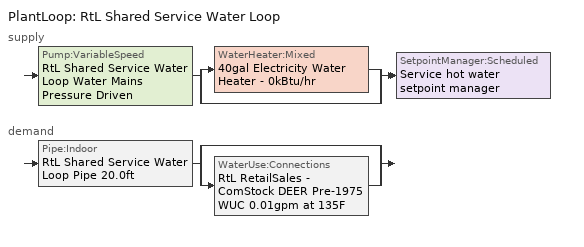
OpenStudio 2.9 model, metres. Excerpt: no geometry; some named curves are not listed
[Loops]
PlantLoop 'RtL Shared Service Water Loop'
 supply: Pump:VariableSpeed 'RtL Shared Service Water Loop Water Mains Pressure Driven' > split
  | WaterHeater:Mixed '40gal Electricity Water Heater - 0kBtu/hr'
  | bypass
  join > SetpointManager:Scheduled 'Service hot water setpoint manager'
 demand: Pipe:Indoor 'RtL Shared Service Water Loop Pipe 20.0ft' > split
  | bypass
  | WaterUse:Connections 'RtL RetailSales - ComStock DEER Pre-1975 WUC 0.01gpm at 135F'
[Construction]
Uninsulated copper pipe 0.75in type L: Copper pipe 0.75in type L
[Material]
Copper pipe 0.75in type L: Roughness=Smooth; Thickness {m}=0.001143; Conductivity {W/m-K}=386; Density {kg/m3}=8906.27; Specific Heat {J/kg-K}=385.1856; Thermal Absorptance=0.9; Solar Absorptance=0.7; Visible Absorptance=0.7
[WaterUse:Connections]
RtL RetailSales - ComStock DEER Pre-1975 WUC 0.01gpm at 135F: Water Use Equipment Name 1=RtL RetailSales - ComStock DEER Pre-1975 Service Water Use 0.01gpm at 135F
[WaterUse:Equipment:Definition]
RtL RetailSales - ComStock DEER Pre-1975 Service Water Use Def 0.01gpm: Peak Flow Rate {m3/s}=9.09281e-07; Target Temperature Schedule=Mixed Water At Faucet Temp - 135F; Sensible Fraction Schedule=Fraction Sensible - 0.2; Latent Fraction Schedule=Fraction Latent - 0.05
[WaterUse:Equipment]
RtL RetailSales - ComStock DEER Pre-1975 Service Water Use 0.01gpm at 135F: Water Use Equipment Definition=RtL RetailSales - ComStock DEER Pre-1975 Service Water Use Def 0.01gpm; Flow Rate Fraction Schedule=D_RtL_All_DHW_DHW_Yr
[PlantLoop]
RtL Shared Service Water Loop: Glycol Concentration=0; Maximum Loop Temperature {C}=60; Minimum Loop Temperature {C}=10; Plant Loop Volume {m3}=Autocalculate; Load Distribution Scheme=Optimal
[Sizing:Plant]
RtL Shared Service Water Loop: Loop Type=Heating; Design Loop Exit Temperature {C}=60; Loop Design Temperature Difference {deltaC}=5; Sizing Option=NonCoincident; Zone Timesteps in Averaging Window=1; Coincident Sizing Factor Mode=None
[SetpointManager:Scheduled]
Service hot water setpoint manager: Control Variable=Temperature; Schedule=Service Water Loop Temp - 140F; Setpoint Node or NodeList=RtL Shared Service Water Loop Supply Outlet Node
[Pump:VariableSpeed]
RtL Shared Service Water Loop Water Mains Pressure Driven: Rated Pump Head {Pa}=0.001; Motor Efficiency=1; Pump Control Type=Continuous; Skin Loss Radiative Fraction=0.5; Design Power Sizing Method=PowerPerFlowPerPressure; Design Electric Power per Unit Flow Rate {W/(m3/s)}=348701.1; Design Shaft Power per Unit Flow Rate per Unit Head {W-s/m3-Pa}=1.28205; Design Minimum Flow Rate Fraction=0
[WaterHeater:Mixed]
40gal Electricity Water Heater - 0kBtu/hr: Tank Volume {m3}=0.151416; Setpoint Temperature Schedule=Service Water Loop Temp - 140F; Deadband Temperature Difference {deltaC}=2; Maximum Temperature Limit {C}=60; Heater Control Type=Cycle; Heater Maximum Capacity {W}=133.052; Heater Fuel Type=Electricity; Heater Thermal Efficiency=1; Off Cycle Parasitic Fuel Consumption Rate {W}=0; Off Cycle Parasitic Fuel Type=Electricity; Off Cycle Parasitic Heat Fraction to Tank=0.8; On Cycle Parasitic Fuel Consumption Rate {W}=0; On Cycle Parasitic Fuel Type=Electricity; Ambient Temperature Indicator=Schedule; Ambient Temperature Schedule=Water Heater Ambient Temp Schedule - 70.0f; Off Cycle Loss Coefficient to Ambient Temperature {W/K}=1.053; On Cycle Loss Coefficient to Ambient Temperature {W/K}=1.053; Use Side Effectiveness=1; Source Side Effectiveness=1; Use Side Design Flow Rate {m3/s}=autosize; Source Side Design Flow Rate {m3/s}=autosize; Indirect Water Heating Recovery Time {hr}=1.5; Source Side Flow Control Mode=IndirectHeatPrimarySetpoint
[Pipe:Indoor]
RtL Shared Service Water Loop Pipe 20.0ft: Construction=Uninsulated copper pipe 0.75in type L; Environment Type=Schedule; Ambient Temperature Schedule=RtL Shared Service Water Loop Piping Air Temp - 70F; Ambient Air Velocity Schedule=RtL Shared Service Water Loop Piping Air Velocity - 0.67mph; Pipe Inside Diameter {m}=0.019939; Pipe Length {m}=6.096
[Coil:Heating:DX:SingleSpeed] Availability Schedule=Always On Discrete; Rated Total Heating Capacity {W}=Autosize; Rated COP {W/W}=3.3; Rated Air Flow Rate {m3/s}=Autosize; Rated Supply Fan Power Per Volume Flow Rate {W/(m3/s)}=773.3; Defrost Strategy=ReverseCycle; Defrost Control=OnDemand; Defrost Time Period Fraction=0.166667; Resistive Defrost Heater Capacity {W}=2000
Name | Total Heating Capacity Function of Temperature Curve | Total Heating Capacity Function of Flow Fraction Curve | Energy Input Ratio Function of Temperature Curve | Energy Input Ratio Function of Flow Fraction Curve | Part Load Fraction Correlation Curve | Defrost Energy Input Ratio Function of Temperature Curve
Zone RtL Kitchen A  - Story Ground PTHP Htg Coil | Zone RtL Kitchen A  - Story Ground PTHP Htg Coil Htg Cap Func of Temp Curve | Zone RtL Kitchen A  - Story Ground PTHP Htg Coil Htg Cap Func of Flow Frac Curve | Zone RtL Kitchen A  - Story Ground PTHP Htg Coil EIR Func of Temp Curve | Zone RtL Kitchen A  - Story Ground PTHP Htg Coil EIR Func of Flow Frac Curve | Zone RtL Kitchen A  - Story Ground PTHP Htg Coil PLR Correlation Curve | Zone RtL Kitchen A  - Story Ground PTHP Htg Coil Defrost EIR Func of Temp Curve
Zone RtL Kitchen B  - Story Ground PTHP Htg Coil | Zone RtL Kitchen B  - Story Ground PTHP Htg Coil Htg Cap Func of Temp Curve | Zone RtL Kitchen B  - Story Ground PTHP Htg Coil Htg Cap Func of Flow Frac Curve | Zone RtL Kitchen B  - Story Ground PTHP Htg Coil EIR Func of Temp Curve | Zone RtL Kitchen B  - Story Ground PTHP Htg Coil EIR Func of Flow Frac Curve | Zone RtL Kitchen B  - Story Ground PTHP Htg Coil PLR Correlation Curve | Zone RtL Kitchen B  - Story Ground PTHP Htg Coil Defrost EIR Func of Temp Curve
Zone RtL Kitchen C  - Story Ground PTHP Htg Coil | Zone RtL Kitchen C  - Story Ground PTHP Htg Coil Htg Cap Func of Temp Curve | Zone RtL Kitchen C  - Story Ground PTHP Htg Coil Htg Cap Func of Flow Frac Curve | Zone RtL Kitchen C  - Story Ground PTHP Htg Coil EIR Func of Temp Curve | Zone RtL Kitchen C  - Story Ground PTHP Htg Coil EIR Func of Flow Frac Curve | Zone RtL Kitchen C  - Story Ground PTHP Htg Coil PLR Correlation Curve | Zone RtL Kitchen C  - Story Ground PTHP Htg Coil Defrost EIR Func of Temp Curve
Zone RtL OfficeGeneral A  - Story Ground PTHP Htg Coil | Zone RtL OfficeGeneral A  - Story Ground PTHP Htg Coil Htg Cap Func of Temp Curve | Zone RtL OfficeGeneral A  - Story Ground PTHP Htg Coil Htg Cap Func of Flow Frac Curve | Zone RtL OfficeGeneral A  - Story Ground PTHP Htg Coil EIR Func of Temp Curve | Zone RtL OfficeGeneral A  - Story Ground PTHP Htg Coil EIR Func of Flow Frac Curve | Zone RtL OfficeGeneral A  - Story Ground PTHP Htg Coil PLR Correlation Curve | Zone RtL OfficeGeneral A  - Story Ground PTHP Htg Coil Defrost EIR Func of Temp Curve
Zone RtL OfficeGeneral B  - Story Ground PTHP Htg Coil | Zone RtL OfficeGeneral B  - Story Ground PTHP Htg Coil Htg Cap Func of Temp Curve | Zone RtL OfficeGeneral B  - Story Ground PTHP Htg Coil Htg Cap Func of Flow Frac Curve | Zone RtL OfficeGeneral B  - Story Ground PTHP Htg Coil EIR Func of Temp Curve | Zone RtL OfficeGeneral B  - Story Ground PTHP Htg Coil EIR Func of Flow Frac Curve | Zone RtL OfficeGeneral B  - Story Ground PTHP Htg Coil PLR Correlation Curve | Zone RtL OfficeGeneral B  - Story Ground PTHP Htg Coil Defrost EIR Func of Temp Curve
Zone RtL OfficeGeneral C  - Story Ground PTHP Htg Coil | Zone RtL OfficeGeneral C  - Story Ground PTHP Htg Coil Htg Cap Func of Temp Curve | Zone RtL OfficeGeneral C  - Story Ground PTHP Htg Coil Htg Cap Func of Flow Frac Curve | Zone RtL OfficeGeneral C  - Story Ground PTHP Htg Coil EIR Func of Temp Curve | Zone RtL OfficeGeneral C  - Story Ground PTHP Htg Coil EIR Func of Flow Frac Curve | Zone RtL OfficeGeneral C  - Story Ground PTHP Htg Coil PLR Correlation Curve | Zone RtL OfficeGeneral C  - Story Ground PTHP Htg Coil Defrost EIR Func of Temp Curve
Zone RtL RetailSales A end_a - Story Ground PTHP Htg Coil | Zone RtL RetailSales A end_a - Story Ground PTHP Htg Coil Htg Cap Func of Temp Curve | Zone RtL RetailSales A end_a - Story Ground PTHP Htg Coil Htg Cap Func of Flow Frac Curve | Zone RtL RetailSales A end_a - Story Ground PTHP Htg Coil EIR Func of Temp Curve | Zone RtL RetailSales A end_a - Story Ground PTHP Htg Coil EIR Func of Flow Frac Curve | Zone RtL RetailSales A end_a - Story Ground PTHP Htg Coil PLR Correlation Curve | Zone RtL RetailSales A end_a - Story Ground PTHP Htg Coil Defrost EIR Func of Temp Curve
Zone RtL RetailSales A end_b - Story Ground PTHP Htg Coil | Zone RtL RetailSales A end_b - Story Ground PTHP Htg Coil Htg Cap Func of Temp Curve | Zone RtL RetailSales A end_b - Story Ground PTHP Htg Coil Htg Cap Func of Flow Frac Curve | Zone RtL RetailSales A end_b - Story Ground PTHP Htg Coil EIR Func of Temp Curve | Zone RtL RetailSales A end_b - Story Ground PTHP Htg Coil EIR Func of Flow Frac Curve | Zone RtL RetailSales A end_b - Story Ground PTHP Htg Coil PLR Correlation Curve | Zone RtL RetailSales A end_b - Story Ground PTHP Htg Coil Defrost EIR Func of Temp Curve
Zone RtL RetailSales B end_a - Story Ground PTHP Htg Coil | Zone RtL RetailSales B end_a - Story Ground PTHP Htg Coil Htg Cap Func of Temp Curve | Zone RtL RetailSales B end_a - Story Ground PTHP Htg Coil Htg Cap Func of Flow Frac Curve | Zone RtL RetailSales B end_a - Story Ground PTHP Htg Coil EIR Func of Temp Curve | Zone RtL RetailSales B end_a - Story Ground PTHP Htg Coil EIR Func of Flow Frac Curve | Zone RtL RetailSales B end_a - Story Ground PTHP Htg Coil PLR Correlation Curve | Zone RtL RetailSales B end_a - Story Ground PTHP Htg Coil Defrost EIR Func of Temp Curve
Zone RtL RetailSales B end_b - Story Ground PTHP Htg Coil | Zone RtL RetailSales B end_b - Story Ground PTHP Htg Coil Htg Cap Func of Temp Curve | Zone RtL RetailSales B end_b - Story Ground PTHP Htg Coil Htg Cap Func of Flow Frac Curve | Zone RtL RetailSales B end_b - Story Ground PTHP Htg Coil EIR Func of Temp Curve | Zone RtL RetailSales B end_b - Story Ground PTHP Htg Coil EIR Func of Flow Frac Curve | Zone RtL RetailSales B end_b - Story Ground PTHP Htg Coil PLR Correlation Curve | Zone RtL RetailSales B end_b - Story Ground PTHP Htg Coil Defrost EIR Func of Temp Curve
Zone RtL RetailSales C end_a - Story Ground PTHP Htg Coil | Zone RtL RetailSales C end_a - Story Ground PTHP Htg Coil Htg Cap Func of Temp Curve | Zone RtL RetailSales C end_a - Story Ground PTHP Htg Coil Htg Cap Func of Flow Frac Curve | Zone RtL RetailSales C end_a - Story Ground PTHP Htg Coil EIR Func of Temp Curve | Zone RtL RetailSales C end_a - Story Ground PTHP Htg Coil EIR Func of Flow Frac Curve | Zone RtL RetailSales C end_a - Story Ground PTHP Htg Coil PLR Correlation Curve | Zone RtL RetailSales C end_a - Story Ground PTHP Htg Coil Defrost EIR Func of Temp Curve
Zone RtL RetailSales C end_b - Story Ground PTHP Htg Coil | Zone RtL RetailSales C end_b - Story Ground PTHP Htg Coil Htg Cap Func of Temp Curve | Zone RtL RetailSales C end_b - Story Ground PTHP Htg Coil Htg Cap Func of Flow Frac Curve | Zone RtL RetailSales C end_b - Story Ground PTHP Htg Coil EIR Func of Temp Curve | Zone RtL RetailSales C end_b - Story Ground PTHP Htg Coil EIR Func of Flow Frac Curve | Zone RtL RetailSales C end_b - Story Ground PTHP Htg Coil PLR Correlation Curve | Zone RtL RetailSales C end_b - Story Ground PTHP Htg Coil Defrost EIR Func of Temp Curve
Zone RtL StockRoom A  - Story Ground PTHP Htg Coil | Zone RtL StockRoom A  - Story Ground PTHP Htg Coil Htg Cap Func of Temp Curve | Zone RtL StockRoom A  - Story Ground PTHP Htg Coil Htg Cap Func of Flow Frac Curve | Zone RtL StockRoom A  - Story Ground PTHP Htg Coil EIR Func of Temp Curve | Zone RtL StockRoom A  - Story Ground PTHP Htg Coil EIR Func of Flow Frac Curve | Zone RtL StockRoom A  - Story Ground PTHP Htg Coil PLR Correlation Curve | Zone RtL StockRoom A  - Story Ground PTHP Htg Coil Defrost EIR Func of Temp Curve
Zone RtL StockRoom B  - Story Ground PTHP Htg Coil | Zone RtL StockRoom B  - Story Ground PTHP Htg Coil Htg Cap Func of Temp Curve | Zone RtL StockRoom B  - Story Ground PTHP Htg Coil Htg Cap Func of Flow Frac Curve | Zone RtL StockRoom B  - Story Ground PTHP Htg Coil EIR Func of Temp Curve | Zone RtL StockRoom B  - Story Ground PTHP Htg Coil EIR Func of Flow Frac Curve | Zone RtL StockRoom B  - Story Ground PTHP Htg Coil PLR Correlation Curve | Zone RtL StockRoom B  - Story Ground PTHP Htg Coil Defrost EIR Func of Temp Curve
Zone RtL StockRoom C  - Story Ground PTHP Htg Coil | Zone RtL StockRoom C  - Story Ground PTHP Htg Coil Htg Cap Func of Temp Curve | Zone RtL StockRoom C  - Story Ground PTHP Htg Coil Htg Cap Func of Flow Frac Curve | Zone RtL StockRoom C  - Story Ground PTHP Htg Coil EIR Func of Temp Curve | Zone RtL StockRoom C  - Story Ground PTHP Htg Coil EIR Func of Flow Frac Curve | Zone RtL StockRoom C  - Story Ground PTHP Htg Coil PLR Correlation Curve | Zone RtL StockRoom C  - Story Ground PTHP Htg Coil Defrost EIR Func of Temp Curve
Zone RtL Work A  - Story Ground PTHP Htg Coil | Zone RtL Work A  - Story Ground PTHP Htg Coil Htg Cap Func of Temp Curve | Zone RtL Work A  - Story Ground PTHP Htg Coil Htg Cap Func of Flow Frac Curve | Zone RtL Work A  - Story Ground PTHP Htg Coil EIR Func of Temp Curve | Zone RtL Work A  - Story Ground PTHP Htg Coil EIR Func of Flow Frac Curve | Zone RtL Work A  - Story Ground PTHP Htg Coil PLR Correlation Curve | Zone RtL Work A  - Story Ground PTHP Htg Coil Defrost EIR Func of Temp Curve
Zone RtL Work B  - Story Ground PTHP Htg Coil | Zone RtL Work B  - Story Ground PTHP Htg Coil Htg Cap Func of Temp Curve | Zone RtL Work B  - Story Ground PTHP Htg Coil Htg Cap Func of Flow Frac Curve | Zone RtL Work B  - Story Ground PTHP Htg Coil EIR Func of Temp Curve | Zone RtL Work B  - Story Ground PTHP Htg Coil EIR Func of Flow Frac Curve | Zone RtL Work B  - Story Ground PTHP Htg Coil PLR Correlation Curve | Zone RtL Work B  - Story Ground PTHP Htg Coil Defrost EIR Func of Temp Curve
Zone RtL Work C  - Story Ground PTHP Htg Coil | Zone RtL Work C  - Story Ground PTHP Htg Coil Htg Cap Func of Temp Curve | Zone RtL Work C  - Story Ground PTHP Htg Coil Htg Cap Func of Flow Frac Curve | Zone RtL Work C  - Story Ground PTHP Htg Coil EIR Func of Temp Curve | Zone RtL Work C  - Story Ground PTHP Htg Coil EIR Func of Flow Frac Curve | Zone RtL Work C  - Story Ground PTHP Htg Coil PLR Correlation Curve | Zone RtL Work C  - Story Ground PTHP Htg Coil Defrost EIR Func of Temp Curve
Zone RtL RetailSales A  - Story Top PTHP Htg Coil | Zone RtL RetailSales A  - Story Top PTHP Htg Coil Htg Cap Func of Temp Curve | Zone RtL RetailSales A  - Story Top PTHP Htg Coil Htg Cap Func of Flow Frac Curve | Zone RtL RetailSales A  - Story Top PTHP Htg Coil EIR Func of Temp Curve | Zone RtL RetailSales A  - Story Top PTHP Htg Coil EIR Func of Flow Frac Curve | Zone RtL RetailSales A  - Story Top PTHP Htg Coil PLR Correlation Curve | Zone RtL RetailSales A  - Story Top PTHP Htg Coil Defrost EIR Func of Temp Curve
Zone RtL RetailSales A end_a - Story Top PTHP Htg Coil | Zone RtL RetailSales A end_a - Story Top PTHP Htg Coil Htg Cap Func of Temp Curve | Zone RtL RetailSales A end_a - Story Top PTHP Htg Coil Htg Cap Func of Flow Frac Curve | Zone RtL RetailSales A end_a - Story Top PTHP Htg Coil EIR Func of Temp Curve | Zone RtL RetailSales A end_a - Story Top PTHP Htg Coil EIR Func of Flow Frac Curve | Zone RtL RetailSales A end_a - Story Top PTHP Htg Coil PLR Correlation Curve | Zone RtL RetailSales A end_a - Story Top PTHP Htg Coil Defrost EIR Func of Temp Curve
Zone RtL RetailSales A end_b - Story Top PTHP Htg Coil | Zone RtL RetailSales A end_b - Story Top PTHP Htg Coil Htg Cap Func of Temp Curve | Zone RtL RetailSales A end_b - Story Top PTHP Htg Coil Htg Cap Func of Flow Frac Curve | Zone RtL RetailSales A end_b - Story Top PTHP Htg Coil EIR Func of Temp Curve | Zone RtL RetailSales A end_b - Story Top PTHP Htg Coil EIR Func of Flow Frac Curve | Zone RtL RetailSales A end_b - Story Top PTHP Htg Coil PLR Correlation Curve | Zone RtL RetailSales A end_b - Story Top PTHP Htg Coil Defrost EIR Func of Temp Curve
Zone RtL RetailSales B  - Story Top PTHP Htg Coil | Zone RtL RetailSales B  - Story Top PTHP Htg Coil Htg Cap Func of Temp Curve | Zone RtL RetailSales B  - Story Top PTHP Htg Coil Htg Cap Func of Flow Frac Curve | Zone RtL RetailSales B  - Story Top PTHP Htg Coil EIR Func of Temp Curve | Zone RtL RetailSales B  - Story Top PTHP Htg Coil EIR Func of Flow Frac Curve | Zone RtL RetailSales B  - Story Top PTHP Htg Coil PLR Correlation Curve | Zone RtL RetailSales B  - Story Top PTHP Htg Coil Defrost EIR Func of Temp Curve
Zone RtL RetailSales B end_a - Story Top PTHP Htg Coil | Zone RtL RetailSales B end_a - Story Top PTHP Htg Coil Htg Cap Func of Temp Curve | Zone RtL RetailSales B end_a - Story Top PTHP Htg Coil Htg Cap Func of Flow Frac Curve | Zone RtL RetailSales B end_a - Story Top PTHP Htg Coil EIR Func of Temp Curve | Zone RtL RetailSales B end_a - Story Top PTHP Htg Coil EIR Func of Flow Frac Curve | Zone RtL RetailSales B end_a - Story Top PTHP Htg Coil PLR Correlation Curve | Zone RtL RetailSales B end_a - Story Top PTHP Htg Coil Defrost EIR Func of Temp Curve
Zone RtL RetailSales B end_b - Story Top PTHP Htg Coil | Zone RtL RetailSales B end_b - Story Top PTHP Htg Coil Htg Cap Func of Temp Curve | Zone RtL RetailSales B end_b - Story Top PTHP Htg Coil Htg Cap Func of Flow Frac Curve | Zone RtL RetailSales B end_b - Story Top PTHP Htg Coil EIR Func of Temp Curve | Zone RtL RetailSales B end_b - Story Top PTHP Htg Coil EIR Func of Flow Frac Curve | Zone RtL RetailSales B end_b - Story Top PTHP Htg Coil PLR Correlation Curve | Zone RtL RetailSales B end_b - Story Top PTHP Htg Coil Defrost EIR Func of Temp Curve
Zone RtL RetailSales C  - Story Top PTHP Htg Coil | Zone RtL RetailSales C  - Story Top PTHP Htg Coil Htg Cap Func of Temp Curve | Zone RtL RetailSales C  - Story Top PTHP Htg Coil Htg Cap Func of Flow Frac Curve | Zone RtL RetailSales C  - Story Top PTHP Htg Coil EIR Func of Temp Curve | Zone RtL RetailSales C  - Story Top PTHP Htg Coil EIR Func of Flow Frac Curve | Zone RtL RetailSales C  - Story Top PTHP Htg Coil PLR Correlation Curve | Zone RtL RetailSales C  - Story Top PTHP Htg Coil Defrost EIR Func of Temp Curve
Zone RtL RetailSales C end_a - Story Top PTHP Htg Coil | Zone RtL RetailSales C end_a - Story Top PTHP Htg Coil Htg Cap Func of Temp Curve | Zone RtL RetailSales C end_a - Story Top PTHP Htg Coil Htg Cap Func of Flow Frac Curve | Zone RtL RetailSales C end_a - Story Top PTHP Htg Coil EIR Func of Temp Curve | Zone RtL RetailSales C end_a - Story Top PTHP Htg Coil EIR Func of Flow Frac Curve | Zone RtL RetailSales C end_a - Story Top PTHP Htg Coil PLR Correlation Curve | Zone RtL RetailSales C end_a - Story Top PTHP Htg Coil Defrost EIR Func of Temp Curve
Zone RtL RetailSales C end_b - Story Top PTHP Htg Coil | Zone RtL RetailSales C end_b - Story Top PTHP Htg Coil Htg Cap Func of Temp Curve | Zone RtL RetailSales C end_b - Story Top PTHP Htg Coil Htg Cap Func of Flow Frac Curve | Zone RtL RetailSales C end_b - Story Top PTHP Htg Coil EIR Func of Temp Curve | Zone RtL RetailSales C end_b - Story Top PTHP Htg Coil EIR Func of Flow Frac Curve | Zone RtL RetailSales C end_b - Story Top PTHP Htg Coil PLR Correlation Curve | Zone RtL RetailSales C end_b - Story Top PTHP Htg Coil Defrost EIR Func of Temp Curve
[Coil:Cooling:DX:SingleSpeed] Availability Schedule=Always On Discrete; Rated Total Cooling Capacity {W}=autosize; Rated Sensible Heat Ratio=autosize; Rated COP {W/W}=3; Rated Air Flow Rate {m3/s}=autosize; Rated Evaporator Fan Power Per Volume Flow Rate {W/(m3/s)}=773.3; Condenser Type=AirCooled; Evaporative Condenser Effectiveness=0; Evaporative Condenser Air Flow Rate {m3/s}=Autosize; Evaporative Condenser Pump Rated Power Consumption {W}=Autosize; Crankcase Heater Capacity {W}=0; Maximum Outdoor Dry-Bulb Temperature for Crankcase Heater Operation {C}=0; Basin Heater Capacity {W/K}=0; Basin Heater Setpoint Temperature {C}=10
Name | Total Cooling Capacity Function of Temperature Curve | Total Cooling Capacity Function of Flow Fraction Curve | Energy Input Ratio Function of Temperature Curve | Energy Input Ratio Function of Flow Fraction Curve | Part Load Fraction Correlation Curve
Zone RtL Kitchen A  - Story Ground PTHP Clg Coil | Curve Biquadratic 3 | Curve Quadratic 6 | Curve Biquadratic 4 | Curve Quadratic 7 | Curve Quadratic 8
Zone RtL Kitchen B  - Story Ground PTHP Clg Coil | Curve Biquadratic 7 | Curve Quadratic 14 | Curve Biquadratic 8 | Curve Quadratic 15 | Curve Quadratic 16
Zone RtL Kitchen C  - Story Ground PTHP Clg Coil | Curve Biquadratic 11 | Curve Quadratic 22 | Curve Biquadratic 12 | Curve Quadratic 23 | Curve Quadratic 24
Zone RtL OfficeGeneral A  - Story Ground PTHP Clg Coil | Curve Biquadratic 15 | Curve Quadratic 30 | Curve Biquadratic 16 | Curve Quadratic 31 | Curve Quadratic 32
Zone RtL OfficeGeneral B  - Story Ground PTHP Clg Coil | Curve Biquadratic 19 | Curve Quadratic 38 | Curve Biquadratic 20 | Curve Quadratic 39 | Curve Quadratic 40
Zone RtL OfficeGeneral C  - Story Ground PTHP Clg Coil | Curve Biquadratic 23 | Curve Quadratic 46 | Curve Biquadratic 24 | Curve Quadratic 47 | Curve Quadratic 48
[Schedule:Ruleset]
D_RtL_All_DHW_DHW_Yr: Default Day Schedule=D_RtL_All_DHW_DHW_Yr Default; Summer Design Day Schedule=D_RtL_All_DHW_DHW_Yr Summer Design Day; Winter Design Day Schedule=D_RtL_All_DHW_DHW_Yr Winter Design Day
Fraction Sensible - 0.2: Default Day Schedule=Fraction Sensible - 0.2 Default
Fraction Latent - 0.05: Default Day Schedule=Fraction Latent - 0.05 Default
Mixed Water At Faucet Temp - 135F: Default Day Schedule=Mixed Water At Faucet Temp - 135F Default
Service Water Loop Temp - 140F: Default Day Schedule=Service Water Loop Temp - 140F Default
Water Heater Ambient Temp Schedule - 70.0f: Default Day Schedule=Water Heater Ambient Temp Schedule - 70.0f Default
RtL Shared Service Water Loop Piping Air Temp - 70F: Default Day Schedule=RtL Shared Service Water Loop Piping Air Temp - 70F Default
RtL Shared Service Water Loop Piping Air Velocity - 0.67mph: Default Day Schedule=RtL Shared Service Water Loop Piping Air Velocity - 0.67mph Default
[Schedule:Day]
D_RtL_All_DHW_DHW_Yr Default: Yes, 5, 15, 0.05, 5, 25, 0.075, 5, 35, 0.1, 5, 45, 0.125, 5, 55, 0.15, 6, 5, 0.175, 6, 15, 0.2, 6, 25, 0.25, 6, 35, 0.3, 6, 45, 0.35, 6, 55, 0.4, 7, 5, 0.45, 7, 15, 0.5, 8, 15, 0.5, 8, 24, 0.458333, 8, 34, 0.416667, 8, 44, 0.375, 8, 54, 0.333333, 9, 4, 0.291667, 9, 14, 0.25, 9, 15, 0.25, 9, 24, 0.241667, 9, 34, 0.233333, 9, 44, 0.225, 9, 54, 0.216667, 10, 4, 0.208333, 10, 14, 0.2, 10, 15, 0.2, 10, 24, 0.183333, 10, 34, 0.166667, 10, 44, 0.15, 10, 54, 0.133333, 11, 4, 0.116667, 11, 14, 0.1, 11, 15, 0.1, 13, 37, 0.1, 13, 47, 0.116667, 13, 57, 0.133333, 14, 7, 0.15, 14, 17, 0.166667, 14, 27, 0.183333, 14, 37, 0.2, 14, 47, 0.224242, 14, 57, 0.248485, 15, 7, 0.272727, 15, 17, 0.29697, 15, 18, 0.3, 15, 28, 0.375758, 15, 38, 0.351515, 15, 48, 0.327273, 15, 58, 0.30303, 16, 0, 0.3, 16, 10, 0.291667, 16, 20, 0.283333, 16, 30, 0.275, 16, 40, 0.266667, 16, 50, 0.258333, 17, 0, 0.25, 17, 10, 0.241667, 17, 20, 0.233333, 17, 30, 0.225, 17, 40, 0.216667, 17, 50, 0.208333, 18, 0, 0.2, 18, 10, 0.183333, 18, 20, 0.166667, 18, 30, 0.15, 18, 40, 0.133333, 18, 50, 0.116667, 19, 0, 0.1, 19, 10, 0.0916667, 19, 20, 0.0833333, 19, 30, 0.075, 19, 40, 0.0666667, 19, 50, 0.0583333, 20, 0, 0.05, 24, 0, 0.05
D_RtL_All_DHW_DHW_Yr Winter Design Day; D_RtL_All_DHW_DHW_Yr Summer Design Day: 6, 0, 0.05, 7, 0, 0.2, 9, 0, 0.5, 10, 0, 0.25, 11, 0, 0.2, 16, 0, 0.1, 17, 0, 0.2, 18, 0, 0.3, 19, 0, 0.4, 20, 0, 0.3, 21, 0, 0.25, 22, 0, 0.2, 23, 0, 0.1, 24, 0, 0.05
Fraction Sensible - 0.2 Default: 24, 0, 0.2
Fraction Latent - 0.05 Default: 24, 0, 0.05
Mixed Water At Faucet Temp - 135F Default: 24, 0, 57.2222
Service Water Loop Temp - 140F Default: 24, 0, 60
Water Heater Ambient Temp Schedule - 70.0f Default; RtL Shared Service Water Loop Piping Air Temp - 70F Default: 24, 0, 21.1111
RtL Shared Service Water Loop Piping Air Velocity - 0.67mph Default: 24, 0, 0.3
